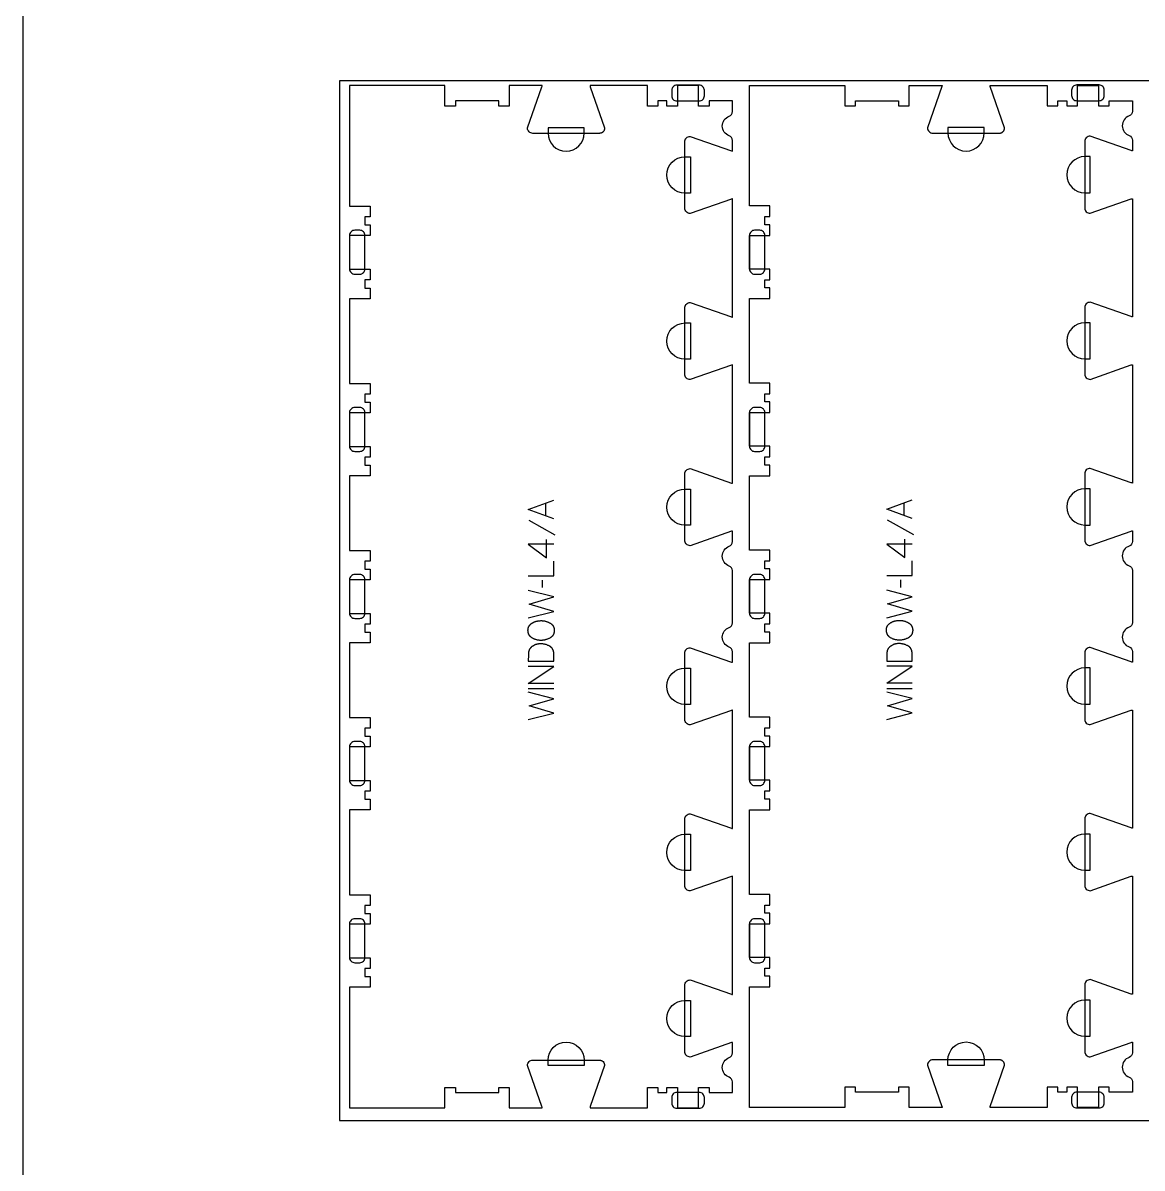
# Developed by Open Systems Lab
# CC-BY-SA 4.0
# Model space of a CAD drawing. Extents: x 0 to 4485, y 0 to 8771.
# Drawn here: x 0 to 1314, y 2387 to 3731 of the extents above; entities that cross this region are included whole.
import ezdxf

# ---------------------------------------------------------------- set-up
doc = ezdxf.new("R2010")
doc.units = 0
for name, color, linetype in [('0_SHEET_SPRUCEPLY_2440X122', 1, 'CONTINUOUS'), ('1_ANYTOOL_1MMDEEP_LABELS_S', 2, 'CONTINUOUS'), ('4_ANYTOOL_CUTTHROUGH_OUTSI', 5, 'CONTINUOUS'), ('5_ANYTOOL_HALF_MILL_9MM_IN', 3, 'CONTINUOUS'), ('DONOTCUT', 7, 'CONTINUOUS')]:
    doc.layers.add(name, color=color, linetype=linetype)

msp = doc.modelspace()

# ---------------------------------------------------------------- linework, layer by layer
at = {"layer": '0_SHEET_SPRUCEPLY_2440X122'}
msp.add_lwpolyline([(371.7, 3662.6), (371.7, 2442.6), (2811.7, 2442.6), (2811.7, 3662.6)], close=True, dxfattribs=at)
at = {"layer": '1_ANYTOOL_1MMDEEP_LABELS_S', "color": 2}
for points in [[(623.2, 3148.6), (593.2, 3159.5), (623.2, 3170.6)], [(613.6, 3152.1), (613.6, 3167)], [(1043.8, 3148.9), (1013.8, 3159.8), (1043.8, 3170.8)], [(1034.3, 3152.4), (1034.3, 3167.3)], [(593.7, 3146.9), (624.4, 3129.7)], [(1014.3, 3147.2), (1045.1, 3130)], [(623.2, 3118.7), (593.1, 3118.7), (614.5, 3102.7)], [(614.5, 3102.7), (614.5, 3124.5)], [(1043.8, 3119), (1013.8, 3119), (1035.2, 3103)], [(1035.2, 3103), (1035.2, 3124.8)], [(593.2, 3081.8), (623.2, 3081.8), (623.2, 3098.9)], [(1013.8, 3082), (1043.8, 3082), (1043.8, 3099.1)], [(593.2, 3032.3), (623.2, 3040), (594.1, 3048.4), (623.2, 3056.9), (593.2, 3064.4)], [(609.3, 3076.6), (609.4, 3067.8)], [(1013.8, 3032.5), (1043.8, 3040.2), (1014.7, 3048.7), (1043.8, 3057.2), (1013.8, 3064.7)], [(1029.9, 3076.9), (1030, 3068.1)], [(623.2, 2955.4), (593.2, 2955.4), (623.2, 2975.4), (593.2, 2975.4)], [(1043.8, 2955.6), (1013.8, 2955.6), (1043.8, 2975.7), (1013.8, 2975.7)], [(593.2, 2949.4), (623.2, 2949.4)], [(593.2, 2912.9), (623.2, 2920.6), (594.1, 2929), (623.2, 2937.5), (593.2, 2945)], [(1013.8, 2949.6), (1043.8, 2949.6)], [(1013.8, 2913.1), (1043.8, 2920.8), (1014.7, 2929.3), (1043.8, 2937.8), (1013.8, 2945.3)]]:
    msp.add_lwpolyline(points, dxfattribs=at)
for points in [[(592.8, 3017.9), (592.8, 3018.3), (592.9, 3018.7), (592.9, 3019), (592.9, 3019.4), (593, 3019.6), (593, 3019.7), (593, 3019.9), (593, 3020.1), (593.1, 3020.2), (593.1, 3020.4), (593.2, 3020.6), (593.2, 3020.7), (593.3, 3020.9), (593.3, 3021), (593.4, 3021.2), (593.4, 3021.3), (593.5, 3021.5), (593.5, 3021.6), (593.6, 3021.8), (593.7, 3021.9), (593.7, 3022.1), (593.8, 3022.2), (593.9, 3022.4), (594, 3022.5), (594.1, 3022.6), (594.1, 3022.8), (594.2, 3022.9), (594.3, 3023), (594.5, 3023.3), (594.7, 3023.6), (594.9, 3023.8), (595.1, 3024), (595.3, 3024.3), (595.5, 3024.5), (595.8, 3024.7), (596, 3025), (596.2, 3025.2), (596.5, 3025.4), (596.7, 3025.6), (597, 3025.8), (597.2, 3026), (597.5, 3026.1), (597.8, 3026.3), (598.1, 3026.5), (598.4, 3026.7), (598.6, 3026.8), (598.9, 3027), (599.2, 3027.1), (599.5, 3027.3), (599.8, 3027.4), (600.1, 3027.5), (600.5, 3027.7), (600.8, 3027.8), (601.1, 3027.9), (601.4, 3028), (601.7, 3028.1), (602.1, 3028.2), (602.4, 3028.3), (602.7, 3028.4), (603.1, 3028.5), (603.8, 3028.6), (604.4, 3028.7), (605.1, 3028.8), (605.8, 3028.9), (606.4, 3029), (607.1, 3029), (607.7, 3029.1), (608.4, 3029.1), (609, 3029.1), (609.6, 3029), (610.3, 3029), (610.9, 3028.9), (611.5, 3028.8), (612.2, 3028.7), (612.8, 3028.6), (613.5, 3028.4), (614.1, 3028.2), (614.7, 3028), (615.4, 3027.8), (616, 3027.5), (616.6, 3027.3), (617.3, 3027), (617.9, 3026.7), (618.6, 3026.3), (618.9, 3026.1), (619.2, 3026), (619.5, 3025.8), (619.7, 3025.6), (620, 3025.4), (620.3, 3025.2), (620.5, 3025), (620.8, 3024.7), (620.9, 3024.6), (621, 3024.5), (621.1, 3024.4), (621.2, 3024.3), (621.4, 3024.2), (621.5, 3024), (621.6, 3023.9), (621.7, 3023.8), (621.8, 3023.7), (621.9, 3023.5), (621.9, 3023.4), (622, 3023.3), (622.1, 3023.2), (622.2, 3023), (622.3, 3022.9), (622.4, 3022.8), (622.5, 3022.6), (622.5, 3022.5), (622.6, 3022.3), (622.7, 3022.2), (622.7, 3022.1), (622.8, 3021.9), (622.9, 3021.8), (622.9, 3021.6), (623, 3021.5), (623.1, 3021.3), (623.1, 3021.2), (623.2, 3021), (623.3, 3020.7), (623.3, 3020.4), (623.4, 3020.1), (623.5, 3019.7), (623.5, 3019.4), (623.6, 3019), (623.6, 3018.7), (623.6, 3018.3), (623.6, 3018), (623.7, 3017.6), (623.6, 3017.2), (623.6, 3016.8), (623.6, 3016.5), (623.6, 3016.1), (623.5, 3015.8), (623.5, 3015.4), (623.4, 3015.1), (623.3, 3014.7), (623.2, 3014.4), (623.1, 3014.1), (623.1, 3013.9), (623, 3013.8), (623, 3013.6), (622.9, 3013.5), (622.9, 3013.3), (622.8, 3013.1), (622.7, 3013), (622.7, 3012.9), (622.6, 3012.7), (622.5, 3012.6), (622.4, 3012.4), (622.4, 3012.3), (622.3, 3012.1), (622.2, 3012), (622.1, 3011.9), (622, 3011.7), (621.9, 3011.6), (621.8, 3011.5), (621.7, 3011.3), (621.6, 3011.2), (621.5, 3011.1), (621.4, 3011), (621.3, 3010.8), (621.2, 3010.7), (621.1, 3010.6), (621, 3010.5), (620.9, 3010.4), (620.7, 3010.3), (620.6, 3010.1), (620.5, 3010), (620.2, 3009.8), (620, 3009.6), (619.7, 3009.4), (619.4, 3009.2), (619.1, 3009), (618.8, 3008.8), (618.5, 3008.7), (617.8, 3008.3), (617.2, 3008), (616.5, 3007.7), (615.9, 3007.5), (615.2, 3007.2), (614.6, 3007), (613.9, 3006.8), (613.3, 3006.6), (612.6, 3006.4), (612, 3006.3), (611.3, 3006.2), (610.7, 3006.1), (610, 3006), (609.4, 3005.9), (608.7, 3005.9), (608.1, 3005.9), (607.4, 3005.9), (606.7, 3005.9), (606, 3006), (605.3, 3006.1), (604.6, 3006.2), (604, 3006.3), (603.3, 3006.5), (602.7, 3006.6), (602, 3006.8), (601.4, 3007), (600.7, 3007.3), (600.1, 3007.5), (599.5, 3007.8), (598.9, 3008.1), (598.3, 3008.4), (597.7, 3008.8), (597.4, 3009), (597.1, 3009.2), (596.8, 3009.4), (596.5, 3009.6), (596.3, 3009.8), (596, 3010), (595.8, 3010.2), (595.6, 3010.4), (595.4, 3010.6), (595.3, 3010.7), (595.2, 3010.8), (595.1, 3010.9), (595, 3011.1), (594.9, 3011.2), (594.8, 3011.3), (594.7, 3011.4), (594.6, 3011.6), (594.5, 3011.7), (594.5, 3011.8), (594.4, 3012), (594.3, 3012.1), (594.2, 3012.2), (594.1, 3012.4), (594, 3012.5), (594, 3012.7), (593.9, 3012.8), (593.8, 3013.1), (593.6, 3013.4), (593.5, 3013.7), (593.4, 3014), (593.3, 3014.4), (593.2, 3014.7), (593.1, 3015), (593.1, 3015.4), (593, 3015.7), (593, 3016.1), (592.9, 3016.4), (592.9, 3016.8), (592.9, 3017.2), (592.8, 3017.6)], [(1013.5, 3018.2), (1013.5, 3018.6), (1013.5, 3019), (1013.5, 3019.3), (1013.6, 3019.7), (1013.6, 3019.8), (1013.6, 3020), (1013.6, 3020.2), (1013.7, 3020.3), (1013.7, 3020.5), (1013.8, 3020.7), (1013.8, 3020.8), (1013.8, 3021), (1013.9, 3021.2), (1013.9, 3021.3), (1014, 3021.5), (1014.1, 3021.6), (1014.1, 3021.8), (1014.2, 3021.9), (1014.2, 3022.1), (1014.3, 3022.2), (1014.4, 3022.4), (1014.4, 3022.5), (1014.5, 3022.6), (1014.6, 3022.8), (1014.7, 3022.9), (1014.8, 3023.1), (1014.9, 3023.2), (1015, 3023.3), (1015.1, 3023.6), (1015.3, 3023.8), (1015.5, 3024.1), (1015.7, 3024.3), (1016, 3024.6), (1016.2, 3024.8), (1016.4, 3025), (1016.6, 3025.2), (1016.9, 3025.4), (1017.1, 3025.6), (1017.4, 3025.9), (1017.6, 3026), (1017.9, 3026.2), (1018.1, 3026.4), (1018.4, 3026.6), (1018.7, 3026.8), (1019, 3026.9), (1019.3, 3027.1), (1019.6, 3027.2), (1019.9, 3027.4), (1020.2, 3027.5), (1020.5, 3027.7), (1020.8, 3027.8), (1021.1, 3027.9), (1021.4, 3028.1), (1021.7, 3028.2), (1022, 3028.3), (1022.4, 3028.4), (1022.7, 3028.5), (1023, 3028.6), (1023.4, 3028.7), (1023.7, 3028.7), (1024.4, 3028.9), (1025.1, 3029), (1025.7, 3029.1), (1026.4, 3029.2), (1027.1, 3029.3), (1027.7, 3029.3), (1028.4, 3029.4), (1029, 3029.4), (1029.6, 3029.3), (1030.3, 3029.3), (1030.9, 3029.3), (1031.5, 3029.2), (1032.2, 3029.1), (1032.8, 3029), (1033.4, 3028.8), (1034.1, 3028.7), (1034.7, 3028.5), (1035.4, 3028.3), (1036, 3028.1), (1036.6, 3027.8), (1037.3, 3027.5), (1037.9, 3027.2), (1038.5, 3026.9), (1039.2, 3026.6), (1039.5, 3026.4), (1039.8, 3026.2), (1040.1, 3026), (1040.4, 3025.9), (1040.7, 3025.7), (1040.9, 3025.4), (1041.2, 3025.2), (1041.4, 3025), (1041.5, 3024.9), (1041.7, 3024.8), (1041.8, 3024.7), (1041.9, 3024.6), (1042, 3024.4), (1042.1, 3024.3), (1042.2, 3024.2), (1042.3, 3024.1), (1042.4, 3023.9), (1042.5, 3023.8), (1042.6, 3023.7), (1042.7, 3023.6), (1042.8, 3023.4), (1042.8, 3023.3), (1042.9, 3023.2), (1043, 3023), (1043.1, 3022.9), (1043.2, 3022.8), (1043.2, 3022.6), (1043.3, 3022.5), (1043.4, 3022.3), (1043.4, 3022.2), (1043.5, 3022), (1043.6, 3021.9), (1043.6, 3021.7), (1043.7, 3021.6), (1043.7, 3021.4), (1043.8, 3021.3), (1043.9, 3021), (1044, 3020.7), (1044, 3020.3), (1044.1, 3020), (1044.2, 3019.7), (1044.2, 3019.3), (1044.2, 3019), (1044.3, 3018.6), (1044.3, 3018.2), (1044.3, 3017.9), (1044.3, 3017.5), (1044.3, 3017.1), (1044.2, 3016.7), (1044.2, 3016.4), (1044.2, 3016), (1044.1, 3015.7), (1044, 3015.3), (1044, 3015), (1043.9, 3014.7), (1043.8, 3014.4), (1043.7, 3014.2), (1043.7, 3014), (1043.6, 3013.9), (1043.6, 3013.7), (1043.5, 3013.6), (1043.4, 3013.4), (1043.4, 3013.3), (1043.3, 3013.1), (1043.2, 3013), (1043.1, 3012.8), (1043.1, 3012.7), (1043, 3012.6), (1042.9, 3012.4), (1042.8, 3012.3), (1042.7, 3012.1), (1042.6, 3012), (1042.6, 3011.9), (1042.5, 3011.7), (1042.4, 3011.6), (1042.3, 3011.5), (1042.2, 3011.4), (1042.1, 3011.2), (1041.9, 3011.1), (1041.8, 3011), (1041.7, 3010.9), (1041.6, 3010.8), (1041.5, 3010.6), (1041.4, 3010.5), (1041.2, 3010.4), (1041.1, 3010.3), (1040.9, 3010.1), (1040.6, 3009.9), (1040.3, 3009.7), (1040, 3009.5), (1039.7, 3009.3), (1039.4, 3009.1), (1039.1, 3008.9), (1038.5, 3008.6), (1037.8, 3008.3), (1037.2, 3008), (1036.5, 3007.7), (1035.9, 3007.5), (1035.2, 3007.3), (1034.6, 3007), (1033.9, 3006.9), (1033.3, 3006.7), (1032.6, 3006.6), (1032, 3006.4), (1031.3, 3006.3), (1030.6, 3006.3), (1030, 3006.2), (1029.3, 3006.2), (1028.7, 3006.2), (1028, 3006.2), (1027.3, 3006.2), (1026.6, 3006.3), (1025.9, 3006.4), (1025.3, 3006.5), (1024.6, 3006.6), (1024, 3006.7), (1023.3, 3006.9), (1022.7, 3007.1), (1022, 3007.3), (1021.4, 3007.5), (1020.8, 3007.8), (1020.1, 3008.1), (1019.5, 3008.4), (1018.9, 3008.7), (1018.3, 3009.1), (1018, 3009.3), (1017.7, 3009.4), (1017.4, 3009.6), (1017.2, 3009.8), (1016.9, 3010.1), (1016.7, 3010.3), (1016.4, 3010.5), (1016.2, 3010.7), (1016.1, 3010.8), (1016, 3011), (1015.9, 3011.1), (1015.8, 3011.2), (1015.6, 3011.3), (1015.5, 3011.5), (1015.5, 3011.6), (1015.4, 3011.7), (1015.3, 3011.8), (1015.2, 3012), (1015.1, 3012.1), (1015, 3012.2), (1014.9, 3012.4), (1014.8, 3012.5), (1014.8, 3012.7), (1014.7, 3012.8), (1014.6, 3012.9), (1014.5, 3013.1), (1014.4, 3013.4), (1014.3, 3013.7), (1014.2, 3014), (1014, 3014.3), (1013.9, 3014.6), (1013.9, 3015), (1013.8, 3015.3), (1013.7, 3015.6), (1013.6, 3016), (1013.6, 3016.3), (1013.5, 3016.7), (1013.5, 3017.1), (1013.5, 3017.4), (1013.5, 3017.8)], [(593.2, 2981.5), (623.2, 2981.5), (623.1, 2990), (623.1, 2990.4), (623.1, 2990.8), (623, 2991.2), (623, 2991.6), (623, 2992), (622.9, 2992.3), (622.8, 2992.7), (622.8, 2993.1), (622.7, 2993.4), (622.6, 2993.8), (622.5, 2994.1), (622.4, 2994.4), (622.2, 2994.7), (622.2, 2994.9), (622.1, 2995), (622, 2995.2), (622, 2995.3), (621.9, 2995.5), (621.8, 2995.6), (621.7, 2995.8), (621.6, 2995.9), (621.6, 2996.1), (621.5, 2996.2), (621.4, 2996.3), (621.3, 2996.5), (621.2, 2996.6), (621.1, 2996.7), (621, 2996.9), (620.9, 2997), (620.8, 2997.1), (620.7, 2997.2), (620.6, 2997.3), (620.5, 2997.5), (620.4, 2997.6), (620.2, 2997.7), (620.1, 2997.8), (620, 2997.9), (619.9, 2998), (619.8, 2998.1), (619.6, 2998.2), (619.5, 2998.3), (619.4, 2998.4), (619.2, 2998.5), (619.1, 2998.6), (619, 2998.7), (618.7, 2998.9), (618.4, 2999.1), (618.1, 2999.3), (617.5, 2999.6), (616.8, 2999.9), (616.2, 3000.1), (615.6, 3000.4), (614.9, 3000.6), (614.3, 3000.9), (613.6, 3001), (613, 3001.2), (612.3, 3001.4), (611.6, 3001.5), (611, 3001.6), (610.3, 3001.7), (609.6, 3001.8), (608.9, 3001.8), (608.2, 3001.9), (607.5, 3001.9), (606.9, 3001.9), (606.3, 3001.8), (605.7, 3001.8), (605.1, 3001.7), (604.6, 3001.6), (604.3, 3001.6), (604, 3001.5), (603.7, 3001.5), (603.4, 3001.4), (603.2, 3001.3), (602.9, 3001.2), (602.6, 3001.2), (602.3, 3001.1), (602.1, 3001), (601.8, 3000.9), (601.5, 3000.8), (601.3, 3000.7), (601, 3000.6), (600.7, 3000.5), (600.2, 3000.2), (599.7, 3000), (599.2, 2999.7), (598.7, 2999.4), (598.4, 2999.2), (598.1, 2999), (597.8, 2998.8), (597.5, 2998.6), (597.2, 2998.4), (597, 2998.2), (596.7, 2998), (596.5, 2997.7), (596.2, 2997.5), (596, 2997.3), (595.8, 2997.1), (595.6, 2996.8), (595.4, 2996.6), (595.2, 2996.4), (595, 2996.1), (594.9, 2995.9), (594.7, 2995.6), (594.6, 2995.4), (594.4, 2995.1), (594.3, 2994.9), (594.2, 2994.6), (594.1, 2994.3), (594, 2994.1), (593.9, 2993.8), (593.8, 2993.5), (593.7, 2993.2), (593.7, 2992.9), (593.6, 2992.7), (593.5, 2992.4), (593.5, 2992.1), (593.5, 2991.8), (593.5, 2991.5), (593.4, 2989), (593.3, 2986.6), (593.2, 2984)], [(1013.8, 2981.7), (1043.8, 2981.7), (1043.7, 2990.3), (1043.7, 2990.7), (1043.7, 2991.1), (1043.7, 2991.5), (1043.6, 2991.9), (1043.6, 2992.3), (1043.5, 2992.6), (1043.5, 2993), (1043.4, 2993.3), (1043.3, 2993.7), (1043.2, 2994), (1043.1, 2994.4), (1043, 2994.7), (1042.9, 2995), (1042.8, 2995.2), (1042.7, 2995.3), (1042.7, 2995.5), (1042.6, 2995.6), (1042.5, 2995.8), (1042.4, 2995.9), (1042.4, 2996.1), (1042.3, 2996.2), (1042.2, 2996.3), (1042.1, 2996.5), (1042, 2996.6), (1041.9, 2996.7), (1041.8, 2996.9), (1041.7, 2997), (1041.6, 2997.1), (1041.5, 2997.3), (1041.4, 2997.4), (1041.3, 2997.5), (1041.2, 2997.6), (1041.1, 2997.7), (1041, 2997.9), (1040.9, 2998), (1040.8, 2998.1), (1040.6, 2998.2), (1040.5, 2998.3), (1040.4, 2998.4), (1040.3, 2998.5), (1040.1, 2998.6), (1040, 2998.7), (1039.9, 2998.8), (1039.7, 2998.9), (1039.6, 2999), (1039.3, 2999.2), (1039, 2999.4), (1038.7, 2999.5), (1038.1, 2999.8), (1037.5, 3000.1), (1036.8, 3000.4), (1036.2, 3000.7), (1035.6, 3000.9), (1034.9, 3001.1), (1034.3, 3001.3), (1033.6, 3001.5), (1032.9, 3001.6), (1032.3, 3001.8), (1031.6, 3001.9), (1030.9, 3002), (1030.2, 3002.1), (1029.5, 3002.1), (1028.8, 3002.1), (1028.1, 3002.1), (1027.5, 3002.1), (1026.9, 3002.1), (1026.4, 3002.1), (1025.8, 3002), (1025.2, 3001.9), (1024.9, 3001.9), (1024.6, 3001.8), (1024.4, 3001.7), (1024.1, 3001.7), (1023.8, 3001.6), (1023.5, 3001.5), (1023.2, 3001.4), (1023, 3001.4), (1022.7, 3001.3), (1022.4, 3001.2), (1022.2, 3001.1), (1021.9, 3001), (1021.6, 3000.9), (1021.4, 3000.7), (1020.8, 3000.5), (1020.3, 3000.2), (1019.8, 3000), (1019.3, 2999.7), (1019, 2999.5), (1018.7, 2999.3), (1018.4, 2999.1), (1018.1, 2998.9), (1017.9, 2998.7), (1017.6, 2998.4), (1017.4, 2998.2), (1017.1, 2998), (1016.9, 2997.8), (1016.7, 2997.6), (1016.4, 2997.3), (1016.2, 2997.1), (1016, 2996.9), (1015.9, 2996.6), (1015.7, 2996.4), (1015.5, 2996.1), (1015.4, 2995.9), (1015.2, 2995.6), (1015.1, 2995.4), (1014.9, 2995.1), (1014.8, 2994.9), (1014.7, 2994.6), (1014.6, 2994.3), (1014.5, 2994.1), (1014.4, 2993.8), (1014.3, 2993.5), (1014.3, 2993.2), (1014.2, 2992.9), (1014.2, 2992.6), (1014.1, 2992.3), (1014.1, 2992.1), (1014.1, 2991.8), (1014, 2989.3), (1013.9, 2986.8), (1013.8, 2984.3)]]:
    msp.add_lwpolyline(points, close=True, dxfattribs=at)
at = {"layer": '4_ANYTOOL_CUTTHROUGH_OUTSI', "color": 5}
for points in [[(832.9, 2487.8, 0.317837), (829, 2493.2, -0.707107), (829, 2516.3, 0.317837), (832.9, 2521.8), (832.9, 2534.2, 0.061485), (831.5, 2533.9), (783.2, 2517), (783.1, 2517), (783.1, 2517, -0.198912), (778.7, 2518.8), (778.6, 2518.9), (778.5, 2519.1), (778.4, 2519.2), (778.3, 2519.3), (778.2, 2519.4), (778.1, 2519.5), (778, 2519.6), (777.9, 2519.8), (777.9, 2519.9), (777.8, 2520), (777.7, 2520.2), (777.6, 2520.3), (777.6, 2520.4), (777.5, 2520.6), (777.4, 2520.7), (777.4, 2520.9), (777.3, 2521), (777.2, 2521.2), (777.2, 2521.3), (777.1, 2521.4), (777.1, 2521.6), (777.1, 2521.7), (777, 2521.9), (777, 2522), (777, 2522.2), (776.9, 2522.4), (776.9, 2522.5), (776.9, 2522.7), (776.9, 2522.8), (776.9, 2523), (776.9, 2523.1), (776.9, 2523.3), (776.9, 2601.3, -0.414214), (783.1, 2607.5), (783.2, 2607.5), (783.2, 2607.5), (831.5, 2590.6), (831.5, 2590.6, 0.061485), (832.9, 2590.4), (832.9, 2729.1, 0.061485), (831.5, 2728.8), (783.2, 2711.9), (783.1, 2711.9), (783.1, 2711.9, -0.198912), (778.7, 2713.7), (778.6, 2713.8), (778.5, 2714), (778.4, 2714.1), (778.3, 2714.2), (778.2, 2714.3), (778.1, 2714.4), (778, 2714.5), (777.9, 2714.7), (777.9, 2714.8), (777.8, 2714.9), (777.7, 2715.1), (777.6, 2715.2), (777.6, 2715.3), (777.5, 2715.5), (777.4, 2715.6), (777.4, 2715.8), (777.3, 2715.9), (777.2, 2716.1), (777.2, 2716.2), (777.1, 2716.3), (777.1, 2716.5), (777.1, 2716.6), (777, 2716.8), (777, 2716.9), (777, 2717.1), (776.9, 2717.3), (776.9, 2717.4), (776.9, 2717.6), (776.9, 2717.7), (776.9, 2717.9), (776.9, 2718), (776.9, 2718.2), (776.9, 2796.2), (776.9, 2796.3), (776.9, 2796.5), (776.9, 2796.6), (776.9, 2796.8), (776.9, 2796.9), (776.9, 2797.1), (777, 2797.2), (777, 2797.4), (777, 2797.5), (777.1, 2797.7), (777.1, 2797.8), (777.1, 2798), (777.2, 2798.1), (777.2, 2798.3), (777.3, 2798.4), (777.4, 2798.5), (777.4, 2798.7), (777.5, 2798.8), (777.6, 2799), (777.6, 2799.1), (777.7, 2799.2), (777.8, 2799.4), (777.9, 2799.5), (777.9, 2799.6), (778, 2799.8), (778.1, 2799.9), (778.2, 2800), (778.3, 2800.1), (778.4, 2800.2), (778.5, 2800.4), (778.6, 2800.5), (778.7, 2800.6, -0.198912), (783.1, 2802.4), (783.2, 2802.4), (783.2, 2802.4), (831.5, 2785.5), (831.5, 2785.5, 0.061485), (832.9, 2785.3), (832.9, 2924, 0.061485), (831.5, 2923.7), (783.2, 2906.8), (783.1, 2906.8), (783.1, 2906.8, -0.414214), (776.9, 2913.1), (776.9, 2991.1), (776.9, 2991.2), (776.9, 2991.4), (776.9, 2991.5), (776.9, 2991.7), (776.9, 2991.8), (776.9, 2992), (777, 2992.1), (777, 2992.3), (777, 2992.4), (777.1, 2992.6), (777.1, 2992.7), (777.1, 2992.9), (777.2, 2993), (777.2, 2993.2), (777.3, 2993.3), (777.4, 2993.4), (777.4, 2993.6), (777.5, 2993.7), (777.6, 2993.9), (777.6, 2994), (777.7, 2994.1), (777.8, 2994.3), (777.9, 2994.4), (777.9, 2994.5), (778, 2994.7), (778.1, 2994.8), (778.2, 2994.9), (778.3, 2995), (778.4, 2995.1), (778.5, 2995.3), (778.6, 2995.4), (778.7, 2995.5, -0.198912), (783.1, 2997.3), (783.2, 2997.3), (783.2, 2997.3), (831.5, 2980.4), (831.5, 2980.4, 0.061485), (832.9, 2980.2), (832.9, 2992.6, 0.317837), (829, 2998, -0.707107), (829, 3021.1, 0.317837), (832.9, 3026.5), (832.9, 3087.8, 0.317837), (829, 3093.2, -0.707107), (829, 3116.3, 0.317837), (832.9, 3121.8), (832.9, 3134.2, 0.061485), (831.5, 3133.9), (783.2, 3117), (783.1, 3117), (783.1, 3117, -0.198912), (778.7, 3118.8), (778.6, 3118.9), (778.5, 3119.1), (778.4, 3119.2), (778.3, 3119.3), (778.2, 3119.4), (778.1, 3119.5), (778, 3119.6), (777.9, 3119.8), (777.9, 3119.9), (777.8, 3120), (777.7, 3120.2), (777.6, 3120.3), (777.6, 3120.4), (777.5, 3120.6), (777.4, 3120.7), (777.4, 3120.9), (777.3, 3121), (777.2, 3121.2), (777.2, 3121.3), (777.1, 3121.4), (777.1, 3121.6), (777.1, 3121.7), (777, 3121.9), (777, 3122), (777, 3122.2), (776.9, 3122.4), (776.9, 3122.5), (776.9, 3122.7), (776.9, 3122.8), (776.9, 3123), (776.9, 3123.1), (776.9, 3123.3), (776.9, 3201.3, -0.414214), (783.1, 3207.5), (783.2, 3207.5), (783.2, 3207.5), (831.5, 3190.6), (831.5, 3190.6, 0.061485), (832.9, 3190.4), (832.9, 3329.1, 0.061485), (831.5, 3328.8), (783.2, 3311.9), (783.1, 3311.9), (783.1, 3311.9, -0.198912), (778.7, 3313.7), (778.6, 3313.8), (778.5, 3314), (778.4, 3314.1), (778.3, 3314.2), (778.2, 3314.3), (778.1, 3314.4), (778, 3314.5), (777.9, 3314.7), (777.9, 3314.8), (777.8, 3314.9), (777.7, 3315.1), (777.6, 3315.2), (777.6, 3315.3), (777.5, 3315.5), (777.4, 3315.6), (777.4, 3315.8), (777.3, 3315.9), (777.2, 3316.1), (777.2, 3316.2), (777.1, 3316.3), (777.1, 3316.5), (777.1, 3316.6), (777, 3316.8), (777, 3316.9), (777, 3317.1), (776.9, 3317.3), (776.9, 3317.4), (776.9, 3317.6), (776.9, 3317.7), (776.9, 3317.9), (776.9, 3318), (776.9, 3318.2), (776.9, 3396.2), (776.9, 3396.3), (776.9, 3396.5), (776.9, 3396.6), (776.9, 3396.8), (776.9, 3396.9), (776.9, 3397.1), (777, 3397.2), (777, 3397.4), (777, 3397.5), (777.1, 3397.7), (777.1, 3397.8), (777.1, 3398), (777.2, 3398.1), (777.2, 3398.3), (777.3, 3398.4), (777.4, 3398.5), (777.4, 3398.7), (777.5, 3398.8), (777.6, 3399), (777.6, 3399.1), (777.7, 3399.2), (777.8, 3399.4), (777.9, 3399.5), (777.9, 3399.6), (778, 3399.8), (778.1, 3399.9), (778.2, 3400), (778.3, 3400.1), (778.4, 3400.2), (778.5, 3400.4), (778.6, 3400.5), (778.7, 3400.6, -0.198912), (783.1, 3402.4), (783.2, 3402.4), (783.2, 3402.4), (831.5, 3385.5), (831.5, 3385.5, 0.061485), (832.9, 3385.3), (832.9, 3524, 0.061485), (831.5, 3523.7), (783.2, 3506.8), (783.1, 3506.8), (783.1, 3506.8, -0.414214), (776.9, 3513.1), (776.9, 3591.1), (776.9, 3591.2), (776.9, 3591.4), (776.9, 3591.5), (776.9, 3591.7), (776.9, 3591.8), (776.9, 3592), (777, 3592.1), (777, 3592.3), (777, 3592.4), (777.1, 3592.6), (777.1, 3592.7), (777.1, 3592.9), (777.2, 3593), (777.2, 3593.2), (777.3, 3593.3), (777.4, 3593.4), (777.4, 3593.6), (777.5, 3593.7), (777.6, 3593.9), (777.6, 3594), (777.7, 3594.1), (777.8, 3594.3), (777.9, 3594.4), (777.9, 3594.5), (778, 3594.7), (778.1, 3594.8), (778.2, 3594.9), (778.3, 3595), (778.4, 3595.1), (778.5, 3595.3), (778.6, 3595.4), (778.7, 3595.5, -0.198912), (783.1, 3597.3), (783.2, 3597.3), (783.2, 3597.3), (831.5, 3580.4), (831.5, 3580.4, 0.061485), (832.9, 3580.2), (832.9, 3592.6, 0.317837), (829, 3598, -0.317837), (820.9, 3609.5, -0.317837), (829, 3621.1, 0.317837), (832.9, 3626.5), (832.9, 3638.9), (805.4, 3638.9), (805.4, 3632.9), (792.9, 3632.9), (792.9, 3656.9), (768.4, 3656.9), (768.4, 3632.9), (755.9, 3632.9), (755.9, 3638.9), (745.4, 3638.9), (745.4, 3632.9), (732.9, 3632.9), (732.9, 3656.9), (665.7, 3656.9), (665.7, 3656.9, 0.061485), (665.9, 3655.5), (682.8, 3607.2), (682.8, 3607.2), (682.8, 3607.2, -0.198912), (681, 3602.7), (680.9, 3602.6), (680.8, 3602.5), (680.7, 3602.4), (680.6, 3602.3), (680.4, 3602.2), (680.3, 3602.1), (680.2, 3602.1), (680.1, 3602), (679.9, 3601.9), (679.8, 3601.8), (679.7, 3601.7), (679.5, 3601.6), (679.4, 3601.6), (679.3, 3601.5), (679.1, 3601.4), (679, 3601.4), (678.8, 3601.3), (678.7, 3601.3), (678.5, 3601.2), (678.4, 3601.2), (678.2, 3601.1), (678.1, 3601.1), (677.9, 3601.1), (677.8, 3601), (677.6, 3601), (677.5, 3601), (677.3, 3601), (677.2, 3600.9), (677, 3600.9), (676.9, 3600.9), (676.7, 3600.9), (676.6, 3600.9), (598.6, 3600.9, -0.414214), (592.3, 3607.2), (592.3, 3607.2), (592.3, 3607.2), (609.2, 3655.5), (609.2, 3655.5, 0.061485), (609.5, 3656.9), (570.9, 3656.9), (570.9, 3632.9), (558.4, 3632.9), (558.4, 3638.9), (507.9, 3638.9), (507.9, 3632.9), (495.4, 3632.9), (495.4, 3656.9), (383.4, 3656.9), (383.4, 3515.4), (407.4, 3515.4), (407.4, 3502.9), (401.4, 3502.9), (401.4, 3493.4), (407.4, 3493.4), (407.4, 3480.9), (383.4, 3480.9), (383.4, 3441.4), (407.4, 3441.4), (407.4, 3428.9), (401.4, 3428.9), (401.4, 3419.4), (407.4, 3419.4), (407.4, 3406.9), (383.4, 3406.9), (383.4, 3307.4), (407.4, 3307.4), (407.4, 3294.9), (401.4, 3294.9), (401.4, 3285.4), (407.4, 3285.4), (407.4, 3272.9), (383.4, 3272.9), (383.4, 3233.4), (407.4, 3233.4), (407.4, 3220.9), (401.4, 3220.9), (401.4, 3211.4), (407.4, 3211.4), (407.4, 3198.9), (383.4, 3198.9), (383.4, 3111.4), (407.4, 3111.4), (407.4, 3098.9), (401.4, 3098.9), (401.4, 3089.4), (407.4, 3089.4), (407.4, 3076.9), (383.4, 3076.9), (383.4, 3037.4), (407.4, 3037.4), (407.4, 3024.9), (401.4, 3024.9), (401.4, 3015.4), (407.4, 3015.4), (407.4, 3002.9), (383.4, 3002.9), (383.4, 2915.4), (407.4, 2915.4), (407.4, 2902.9), (401.4, 2902.9), (401.4, 2893.4), (407.4, 2893.4), (407.4, 2880.9), (383.4, 2880.9), (383.4, 2841.4), (407.4, 2841.4), (407.4, 2828.9), (401.4, 2828.9), (401.4, 2819.4), (407.4, 2819.4), (407.4, 2806.9), (383.4, 2806.9), (383.4, 2707.4), (407.4, 2707.4), (407.4, 2694.9), (401.4, 2694.9), (401.4, 2685.4), (407.4, 2685.4), (407.4, 2672.9), (383.4, 2672.9), (383.4, 2633.4), (407.4, 2633.4), (407.4, 2620.9), (401.4, 2620.9), (401.4, 2611.4), (407.4, 2611.4), (407.4, 2598.9), (383.4, 2598.9), (383.4, 2457.4), (495.4, 2457.4), (495.4, 2481.4), (507.9, 2481.4), (507.9, 2475.4), (558.4, 2475.4), (558.4, 2481.4), (570.9, 2481.4), (570.9, 2457.4), (609.5, 2457.4), (609.5, 2457.4, 0.061485), (609.2, 2458.8), (592.3, 2507.1), (592.3, 2507.2), (592.3, 2507.2, -0.414214), (598.6, 2513.4), (676.6, 2513.4), (676.7, 2513.4), (676.9, 2513.4), (677, 2513.4), (677.2, 2513.4), (677.3, 2513.4), (677.5, 2513.3), (677.6, 2513.3), (677.8, 2513.3), (677.9, 2513.3), (678.1, 2513.2), (678.2, 2513.2), (678.4, 2513.1), (678.5, 2513.1), (678.7, 2513), (678.8, 2513), (679, 2512.9), (679.1, 2512.9), (679.3, 2512.8), (679.4, 2512.7), (679.5, 2512.7), (679.7, 2512.6), (679.8, 2512.5), (679.9, 2512.4), (680.1, 2512.3), (680.2, 2512.3), (680.3, 2512.2), (680.4, 2512.1), (680.6, 2512), (680.7, 2511.9), (680.8, 2511.8), (680.9, 2511.7), (681, 2511.6, -0.198912), (682.8, 2507.2), (682.8, 2507.1), (682.8, 2507.1), (665.9, 2458.8), (665.9, 2458.8, 0.061485), (665.7, 2457.4), (683.1, 2457.4), (732.9, 2457.4), (732.9, 2481.4), (745.4, 2481.4), (745.4, 2475.4), (755.9, 2475.4), (755.9, 2481.4), (768.4, 2481.4), (768.4, 2457.4), (792.9, 2457.4), (792.9, 2481.4), (805.4, 2481.4), (805.4, 2475.4), (832.9, 2475.4), (832.9, 2487.8)], [(1302.3, 3626.8, -0.317837), (1298.4, 3621.4, 0.317837), (1290.3, 3609.8, 0.317837), (1298.4, 3598.3, -0.317837), (1302.3, 3592.8), (1302.3, 3580.4, -0.061485), (1300.9, 3580.7), (1252.6, 3597.6), (1252.5, 3597.6), (1252.5, 3597.6, 0.198912), (1248.1, 3595.8), (1248, 3595.6), (1247.9, 3595.5), (1247.8, 3595.4), (1247.7, 3595.3), (1247.6, 3595.2), (1247.5, 3595.1), (1247.4, 3594.9), (1247.3, 3594.8), (1247.2, 3594.7), (1247.2, 3594.6), (1247.1, 3594.4), (1247, 3594.3), (1246.9, 3594.1), (1246.9, 3594), (1246.8, 3593.9), (1246.7, 3593.7), (1246.7, 3593.6), (1246.6, 3593.4), (1246.6, 3593.3), (1246.5, 3593.1), (1246.5, 3593), (1246.4, 3592.8), (1246.4, 3592.7), (1246.4, 3592.5), (1246.4, 3592.4), (1246.3, 3592.2), (1246.3, 3592.1), (1246.3, 3591.9), (1246.3, 3591.8), (1246.3, 3591.6), (1246.3, 3591.5), (1246.3, 3591.3), (1246.3, 3513.3, 0.414214), (1252.5, 3507.1), (1252.6, 3507.1), (1252.6, 3507.1), (1300.9, 3524), (1300.9, 3524, -0.061485), (1302.3, 3524.2), (1302.3, 3385.5, -0.061485), (1300.9, 3385.8), (1252.6, 3402.7), (1252.5, 3402.7), (1252.5, 3402.7, 0.198912), (1248.1, 3400.9), (1248, 3400.7), (1247.9, 3400.6), (1247.8, 3400.5), (1247.7, 3400.4), (1247.6, 3400.3), (1247.5, 3400.2), (1247.4, 3400), (1247.3, 3399.9), (1247.2, 3399.8), (1247.2, 3399.7), (1247.1, 3399.5), (1247, 3399.4), (1246.9, 3399.2), (1246.9, 3399.1), (1246.8, 3399), (1246.7, 3398.8), (1246.7, 3398.7), (1246.6, 3398.5), (1246.6, 3398.4), (1246.5, 3398.2), (1246.5, 3398.1), (1246.4, 3397.9), (1246.4, 3397.8), (1246.4, 3397.6), (1246.4, 3397.5), (1246.3, 3397.3), (1246.3, 3397.2), (1246.3, 3397), (1246.3, 3396.9), (1246.3, 3396.7), (1246.3, 3396.6), (1246.3, 3396.4), (1246.3, 3318.4), (1246.3, 3318.3), (1246.3, 3318.1), (1246.3, 3318), (1246.3, 3317.8), (1246.3, 3317.7), (1246.3, 3317.5), (1246.4, 3317.4), (1246.4, 3317.2), (1246.4, 3317.1), (1246.4, 3316.9), (1246.5, 3316.8), (1246.5, 3316.6), (1246.6, 3316.5), (1246.6, 3316.3), (1246.7, 3316.2), (1246.7, 3316), (1246.8, 3315.9), (1246.9, 3315.8), (1246.9, 3315.6), (1247, 3315.5), (1247.1, 3315.3), (1247.2, 3315.2), (1247.2, 3315.1), (1247.3, 3314.9), (1247.4, 3314.8), (1247.5, 3314.7), (1247.6, 3314.6), (1247.7, 3314.5), (1247.8, 3314.3), (1247.9, 3314.2), (1248, 3314.1), (1248.1, 3314, 0.198912), (1252.5, 3312.2), (1252.6, 3312.2), (1252.6, 3312.2), (1300.9, 3329.1), (1300.9, 3329.1, -0.061485), (1302.3, 3329.3), (1302.3, 3190.6, -0.061485), (1300.9, 3190.9), (1252.6, 3207.8), (1252.5, 3207.8), (1252.5, 3207.8, 0.414214), (1246.3, 3201.5), (1246.3, 3123.5), (1246.3, 3123.4), (1246.3, 3123.2), (1246.3, 3123.1), (1246.3, 3122.9), (1246.3, 3122.8), (1246.3, 3122.6), (1246.4, 3122.5), (1246.4, 3122.3), (1246.4, 3122.2), (1246.4, 3122), (1246.5, 3121.9), (1246.5, 3121.7), (1246.6, 3121.6), (1246.6, 3121.4), (1246.7, 3121.3), (1246.7, 3121.1), (1246.8, 3121), (1246.9, 3120.9), (1246.9, 3120.7), (1247, 3120.6), (1247.1, 3120.4), (1247.2, 3120.3), (1247.2, 3120.2), (1247.3, 3120), (1247.4, 3119.9), (1247.5, 3119.8), (1247.6, 3119.7), (1247.7, 3119.6), (1247.8, 3119.4), (1247.9, 3119.3), (1248, 3119.2), (1248.1, 3119.1, 0.198912), (1252.5, 3117.3), (1252.6, 3117.3), (1252.6, 3117.3), (1300.9, 3134.2), (1300.9, 3134.2, -0.061485), (1302.3, 3134.4), (1302.3, 3122, -0.317837), (1298.4, 3116.6, 0.707107), (1298.4, 3093.5, -0.317837), (1302.3, 3088.1), (1302.3, 3026.8, -0.317837), (1298.4, 3021.4, 0.707107), (1298.4, 2998.3, -0.317837), (1302.3, 2992.8), (1302.3, 2980.4, -0.061485), (1300.9, 2980.7), (1252.6, 2997.6), (1252.5, 2997.6), (1252.5, 2997.6, 0.198912), (1248.1, 2995.8), (1248, 2995.6), (1247.9, 2995.5), (1247.8, 2995.4), (1247.7, 2995.3), (1247.6, 2995.2), (1247.5, 2995.1), (1247.4, 2994.9), (1247.3, 2994.8), (1247.2, 2994.7), (1247.2, 2994.6), (1247.1, 2994.4), (1247, 2994.3), (1246.9, 2994.1), (1246.9, 2994), (1246.8, 2993.9), (1246.7, 2993.7), (1246.7, 2993.6), (1246.6, 2993.4), (1246.6, 2993.3), (1246.5, 2993.1), (1246.5, 2993), (1246.4, 2992.8), (1246.4, 2992.7), (1246.4, 2992.5), (1246.4, 2992.4), (1246.3, 2992.2), (1246.3, 2992.1), (1246.3, 2991.9), (1246.3, 2991.8), (1246.3, 2991.6), (1246.3, 2991.5), (1246.3, 2991.3), (1246.3, 2913.3, 0.414214), (1252.5, 2907.1), (1252.6, 2907.1), (1252.6, 2907.1), (1300.9, 2924), (1300.9, 2924, -0.061485), (1302.3, 2924.2), (1302.3, 2785.5, -0.061485), (1300.9, 2785.8), (1252.6, 2802.7), (1252.5, 2802.7), (1252.5, 2802.7, 0.198912), (1248.1, 2800.9), (1248, 2800.7), (1247.9, 2800.6), (1247.8, 2800.5), (1247.7, 2800.4), (1247.6, 2800.3), (1247.5, 2800.2), (1247.4, 2800), (1247.3, 2799.9), (1247.2, 2799.8), (1247.2, 2799.7), (1247.1, 2799.5), (1247, 2799.4), (1246.9, 2799.2), (1246.9, 2799.1), (1246.8, 2799), (1246.7, 2798.8), (1246.7, 2798.7), (1246.6, 2798.5), (1246.6, 2798.4), (1246.5, 2798.2), (1246.5, 2798.1), (1246.4, 2797.9), (1246.4, 2797.8), (1246.4, 2797.6), (1246.4, 2797.5), (1246.3, 2797.3), (1246.3, 2797.2), (1246.3, 2797), (1246.3, 2796.9), (1246.3, 2796.7), (1246.3, 2796.6), (1246.3, 2796.4), (1246.3, 2718.4), (1246.3, 2718.3), (1246.3, 2718.1), (1246.3, 2718), (1246.3, 2717.8), (1246.3, 2717.7), (1246.3, 2717.5), (1246.4, 2717.4), (1246.4, 2717.2), (1246.4, 2717.1), (1246.4, 2716.9), (1246.5, 2716.8), (1246.5, 2716.6), (1246.6, 2716.5), (1246.6, 2716.3), (1246.7, 2716.2), (1246.7, 2716), (1246.8, 2715.9), (1246.9, 2715.8), (1246.9, 2715.6), (1247, 2715.5), (1247.1, 2715.3), (1247.2, 2715.2), (1247.2, 2715.1), (1247.3, 2714.9), (1247.4, 2714.8), (1247.5, 2714.7), (1247.6, 2714.6), (1247.7, 2714.5), (1247.8, 2714.3), (1247.9, 2714.2), (1248, 2714.1), (1248.1, 2714, 0.198912), (1252.5, 2712.2), (1252.6, 2712.2), (1252.6, 2712.2), (1300.9, 2729.1), (1300.9, 2729.1, -0.061485), (1302.3, 2729.3), (1302.3, 2590.6, -0.061485), (1300.9, 2590.9), (1252.6, 2607.8), (1252.5, 2607.8), (1252.5, 2607.8, 0.414214), (1246.3, 2601.5), (1246.3, 2523.5), (1246.3, 2523.4), (1246.3, 2523.2), (1246.3, 2523.1), (1246.3, 2522.9), (1246.3, 2522.8), (1246.3, 2522.6), (1246.4, 2522.5), (1246.4, 2522.3), (1246.4, 2522.2), (1246.4, 2522), (1246.5, 2521.9), (1246.5, 2521.7), (1246.6, 2521.6), (1246.6, 2521.4), (1246.7, 2521.3), (1246.7, 2521.1), (1246.8, 2521), (1246.9, 2520.9), (1246.9, 2520.7), (1247, 2520.6), (1247.1, 2520.4), (1247.2, 2520.3), (1247.2, 2520.2), (1247.3, 2520), (1247.4, 2519.9), (1247.5, 2519.8), (1247.6, 2519.7), (1247.7, 2519.6), (1247.8, 2519.4), (1247.9, 2519.3), (1248, 2519.2), (1248.1, 2519.1, 0.198912), (1252.5, 2517.3), (1252.6, 2517.3), (1252.6, 2517.3), (1300.9, 2534.2), (1300.9, 2534.2, -0.061485), (1302.3, 2534.4), (1302.3, 2522, -0.317837), (1298.4, 2516.6, 0.707107), (1298.4, 2493.5, -0.317837), (1302.3, 2488.1), (1302.3, 2475.7), (1274.8, 2475.7), (1274.8, 2481.7), (1262.3, 2481.7), (1262.3, 2457.7), (1237.8, 2457.7), (1237.8, 2481.7), (1225.3, 2481.7), (1225.3, 2475.7), (1214.8, 2475.7), (1214.8, 2481.7), (1202.3, 2481.7), (1202.3, 2457.7), (1135.1, 2457.7), (1135.1, 2457.7, -0.061485), (1135.3, 2459.1), (1152.2, 2507.4), (1152.2, 2507.4), (1152.2, 2507.4, 0.198912), (1150.4, 2511.9), (1150.3, 2512), (1150.2, 2512.1), (1150.1, 2512.2), (1149.9, 2512.3), (1149.8, 2512.4), (1149.7, 2512.4), (1149.6, 2512.5), (1149.4, 2512.6), (1149.3, 2512.7), (1149.2, 2512.8), (1149.1, 2512.9), (1148.9, 2512.9), (1148.8, 2513), (1148.6, 2513.1), (1148.5, 2513.1), (1148.4, 2513.2), (1148.2, 2513.3), (1148.1, 2513.3), (1147.9, 2513.4), (1147.8, 2513.4), (1147.6, 2513.5), (1147.5, 2513.5), (1147.3, 2513.5), (1147.2, 2513.6), (1147, 2513.6), (1146.9, 2513.6), (1146.7, 2513.6), (1146.6, 2513.7), (1146.4, 2513.7), (1146.3, 2513.7), (1146.1, 2513.7), (1146, 2513.7), (1068, 2513.7, 0.414214), (1061.7, 2507.4), (1061.7, 2507.4), (1061.7, 2507.3), (1078.6, 2459.1), (1078.6, 2459.1, -0.061485), (1078.9, 2457.7), (1040.3, 2457.7), (1040.3, 2481.7), (1027.8, 2481.7), (1027.8, 2475.7), (977.3, 2475.7), (977.3, 2481.7), (964.8, 2481.7), (964.8, 2457.7), (852.8, 2457.7), (852.8, 2599.2), (876.8, 2599.2), (876.8, 2611.7), (870.8, 2611.7), (870.8, 2621.2), (876.8, 2621.2), (876.8, 2633.7), (852.8, 2633.7), (852.8, 2673.2), (876.8, 2673.2), (876.8, 2685.7), (870.8, 2685.7), (870.8, 2695.2), (876.8, 2695.2), (876.8, 2707.7), (852.8, 2707.7), (852.8, 2807.2), (876.8, 2807.2), (876.8, 2819.7), (870.8, 2819.7), (870.8, 2829.2), (876.8, 2829.2), (876.8, 2841.7), (852.8, 2841.7), (852.8, 2881.2), (876.8, 2881.2), (876.8, 2893.7), (870.8, 2893.7), (870.8, 2903.2), (876.8, 2903.2), (876.8, 2915.7), (852.8, 2915.7), (852.8, 3003.2), (876.8, 3003.2), (876.8, 3015.7), (870.8, 3015.7), (870.8, 3025.2), (876.8, 3025.2), (876.8, 3037.7), (852.8, 3037.7), (852.8, 3077.2), (876.8, 3077.2), (876.8, 3089.7), (870.8, 3089.7), (870.8, 3099.2), (876.8, 3099.2), (876.8, 3111.7), (852.8, 3111.7), (852.8, 3199.2), (876.8, 3199.2), (876.8, 3211.7), (870.8, 3211.7), (870.8, 3221.2), (876.8, 3221.2), (876.8, 3233.7), (852.8, 3233.7), (852.8, 3273.2), (876.8, 3273.2), (876.8, 3285.7), (870.8, 3285.7), (870.8, 3295.2), (876.8, 3295.2), (876.8, 3307.7), (852.8, 3307.7), (852.8, 3407.2), (876.8, 3407.2), (876.8, 3419.7), (870.8, 3419.7), (870.8, 3429.2), (876.8, 3429.2), (876.8, 3441.7), (852.8, 3441.7), (852.8, 3481.2), (876.8, 3481.2), (876.8, 3493.7), (870.8, 3493.7), (870.8, 3503.2), (876.8, 3503.2), (876.8, 3515.7), (852.8, 3515.7), (852.8, 3657.2), (964.8, 3657.2), (964.8, 3633.2), (977.3, 3633.2), (977.3, 3639.2), (1027.8, 3639.2), (1027.8, 3633.2), (1040.3, 3633.2), (1040.3, 3657.2), (1078.9, 3657.2), (1078.9, 3657.2, -0.061485), (1078.6, 3655.8), (1061.7, 3607.5), (1061.7, 3607.4), (1061.7, 3607.4, 0.414214), (1068, 3601.2), (1146, 3601.2), (1146.1, 3601.2), (1146.3, 3601.2), (1146.4, 3601.2), (1146.6, 3601.2), (1146.7, 3601.2), (1146.9, 3601.2), (1147, 3601.3), (1147.2, 3601.3), (1147.3, 3601.3), (1147.5, 3601.4), (1147.6, 3601.4), (1147.8, 3601.4), (1147.9, 3601.5), (1148.1, 3601.5), (1148.2, 3601.6), (1148.4, 3601.7), (1148.5, 3601.7), (1148.6, 3601.8), (1148.8, 3601.9), (1148.9, 3601.9), (1149.1, 3602), (1149.2, 3602.1), (1149.3, 3602.2), (1149.4, 3602.2), (1149.6, 3602.3), (1149.7, 3602.4), (1149.8, 3602.5), (1149.9, 3602.6), (1150.1, 3602.7), (1150.2, 3602.8), (1150.3, 3602.9), (1150.4, 3603, 0.198912), (1152.2, 3607.4), (1152.2, 3607.5), (1152.2, 3607.5), (1135.3, 3655.8), (1135.3, 3655.8, -0.061485), (1135.1, 3657.2), (1152.5, 3657.2), (1202.3, 3657.2), (1202.3, 3633.2), (1214.8, 3633.2), (1214.8, 3639.2), (1225.3, 3639.2), (1225.3, 3633.2), (1237.8, 3633.2), (1237.8, 3657.2), (1262.3, 3657.2), (1262.3, 3633.2), (1274.8, 3633.2), (1274.8, 3639.2), (1302.3, 3639.2), (1302.3, 3626.8)]]:
    msp.add_lwpolyline(points, format="xyb", close=True, dxfattribs=at)
at = {"layer": '5_ANYTOOL_HALF_MILL_9MM_IN'}
for points in [[(767.5, 3657.4, 0.414214), (761.5, 3651.4), (761.5, 3644.9, 0.414214), (767.5, 3638.9), (793.8, 3638.9, 0.414214), (799.8, 3644.9), (799.8, 3651.4, 0.414214), (793.8, 3657.4)], [(1236.9, 3657.7, 0.414214), (1230.9, 3651.7), (1230.9, 3645.2, 0.414214), (1236.9, 3639.2), (1263.1, 3639.2, 0.414214), (1269.1, 3645.2), (1269.1, 3651.7, 0.414214), (1263.1, 3657.7)], [(616.3, 3601.2, 1), (658.8, 3601.2), (658.8, 3601.4), (658.8, 3607.4), (616.3, 3607.4), (616.3, 3601.4), (616.3, 3601.2)], [(1085.7, 3601.4, 1), (1128.2, 3601.4), (1128.2, 3601.7), (1128.2, 3607.7), (1085.7, 3607.7), (1085.7, 3601.7), (1085.7, 3601.4)], [(777.1, 3530.8, -1), (777.1, 3573.3), (777.4, 3573.3), (783.4, 3573.3), (783.4, 3530.8), (777.4, 3530.8), (777.1, 3530.8)], [(1246.5, 3573.6, 1), (1246.5, 3531.1), (1246.8, 3531.1), (1252.8, 3531.1), (1252.8, 3573.6), (1246.8, 3573.6), (1246.5, 3573.6)], [(389.4, 3487.2, 0.414214), (383.4, 3481.2), (383.4, 3441.7, 0.414214), (389.4, 3435.7), (395.4, 3435.7, 0.414214), (401.4, 3441.7), (401.4, 3481.2, 0.414214), (395.4, 3487.2)], [(858.8, 3487.2, 0.414214), (852.8, 3481.2), (852.8, 3441.7, 0.414214), (858.8, 3435.7), (864.8, 3435.7, 0.414214), (870.8, 3441.7), (870.8, 3481.2, 0.414214), (864.8, 3487.2)], [(777.1, 3335.9, -1), (777.1, 3378.4), (777.4, 3378.4), (783.4, 3378.4), (783.4, 3335.9), (777.4, 3335.9), (777.1, 3335.9)], [(1246.5, 3378.7, 1), (1246.5, 3336.2), (1246.8, 3336.2), (1252.8, 3336.2), (1252.8, 3378.7), (1246.8, 3378.7), (1246.5, 3378.7)], [(389.4, 3279.2, 0.414214), (383.4, 3273.2), (383.4, 3233.7, 0.414214), (389.4, 3227.7), (395.4, 3227.7, 0.414214), (401.4, 3233.7), (401.4, 3273.2, 0.414214), (395.4, 3279.2)], [(858.8, 3279.2, 0.414214), (852.8, 3273.2), (852.8, 3233.7, 0.414214), (858.8, 3227.7), (864.8, 3227.7, 0.414214), (870.8, 3233.7), (870.8, 3273.2, 0.414214), (864.8, 3279.2)], [(777.1, 3141, -1), (777.1, 3183.5), (777.4, 3183.5), (783.4, 3183.5), (783.4, 3141), (777.4, 3141), (777.1, 3141)], [(1246.5, 3183.8, 1), (1246.5, 3141.3), (1246.8, 3141.3), (1252.8, 3141.3), (1252.8, 3183.8), (1246.8, 3183.8), (1246.5, 3183.8)], [(389.4, 3083.2, 0.414214), (383.4, 3077.2), (383.4, 3037.7, 0.414214), (389.4, 3031.7), (395.4, 3031.7, 0.414214), (401.4, 3037.7), (401.4, 3077.2, 0.414214), (395.4, 3083.2)], [(858.8, 3083.2, 0.414214), (852.8, 3077.2), (852.8, 3037.7, 0.414214), (858.8, 3031.7), (864.8, 3031.7, 0.414214), (870.8, 3037.7), (870.8, 3077.2, 0.414214), (864.8, 3083.2)], [(777.1, 2930.8, -1), (777.1, 2973.3), (777.4, 2973.3), (783.4, 2973.3), (783.4, 2930.8), (777.4, 2930.8), (777.1, 2930.8)], [(1246.5, 2973.6, 1), (1246.5, 2931.1), (1246.8, 2931.1), (1252.8, 2931.1), (1252.8, 2973.6), (1246.8, 2973.6), (1246.5, 2973.6)], [(389.4, 2887.2, 0.414214), (383.4, 2881.2), (383.4, 2841.7, 0.414214), (389.4, 2835.7), (395.4, 2835.7, 0.414214), (401.4, 2841.7), (401.4, 2881.2, 0.414214), (395.4, 2887.2)], [(858.8, 2887.2, 0.414214), (852.8, 2881.2), (852.8, 2841.7, 0.414214), (858.8, 2835.7), (864.8, 2835.7, 0.414214), (870.8, 2841.7), (870.8, 2881.2, 0.414214), (864.8, 2887.2)], [(777.1, 2735.9, -1), (777.1, 2778.4), (777.4, 2778.4), (783.4, 2778.4), (783.4, 2735.9), (777.4, 2735.9), (777.1, 2735.9)], [(1246.5, 2778.7, 1), (1246.5, 2736.2), (1246.8, 2736.2), (1252.8, 2736.2), (1252.8, 2778.7), (1246.8, 2778.7), (1246.5, 2778.7)], [(389.4, 2679.2, 0.414214), (383.4, 2673.2), (383.4, 2633.7, 0.414214), (389.4, 2627.7), (395.4, 2627.7, 0.414214), (401.4, 2633.7), (401.4, 2673.2, 0.414214), (395.4, 2679.2)], [(858.8, 2679.2, 0.414214), (852.8, 2673.2), (852.8, 2633.7, 0.414214), (858.8, 2627.7), (864.8, 2627.7, 0.414214), (870.8, 2633.7), (870.8, 2673.2, 0.414214), (864.8, 2679.2)], [(777.1, 2541, -1), (777.1, 2583.5), (777.4, 2583.5), (783.4, 2583.5), (783.4, 2541), (777.4, 2541), (777.1, 2541)], [(1246.5, 2583.8, 1), (1246.5, 2541.3), (1246.8, 2541.3), (1252.8, 2541.3), (1252.8, 2583.8), (1246.8, 2583.8), (1246.5, 2583.8)], [(616.3, 2513.2, -1), (658.8, 2513.2), (658.8, 2512.9), (658.8, 2506.9), (616.3, 2506.9), (616.3, 2512.9), (616.3, 2513.2)], [(1085.7, 2513.4, -1), (1128.2, 2513.4), (1128.2, 2513.2), (1128.2, 2507.2), (1085.7, 2507.2), (1085.7, 2513.2), (1085.7, 2513.4)], [(767.5, 2475.4, 0.414214), (761.5, 2469.4), (761.5, 2462.9, 0.414214), (767.5, 2456.9), (793.8, 2456.9, 0.414214), (799.8, 2462.9), (799.8, 2469.4, 0.414214), (793.8, 2475.4)], [(1236.9, 2475.7, 0.414214), (1230.9, 2469.7), (1230.9, 2463.2, 0.414214), (1236.9, 2457.2), (1263.1, 2457.2, 0.414214), (1269.1, 2463.2), (1269.1, 2469.7, 0.414214), (1263.1, 2475.7)]]:
    msp.add_lwpolyline(points, format="xyb", close=True, dxfattribs=at)
at = {"layer": 'DONOTCUT'}
msp.add_lwpolyline([(0, 0), (3183.4, 0), (3183.4, 5593.4), (0, 5593.4)], close=True, dxfattribs=at)

doc.saveas('drawing.dxf')
